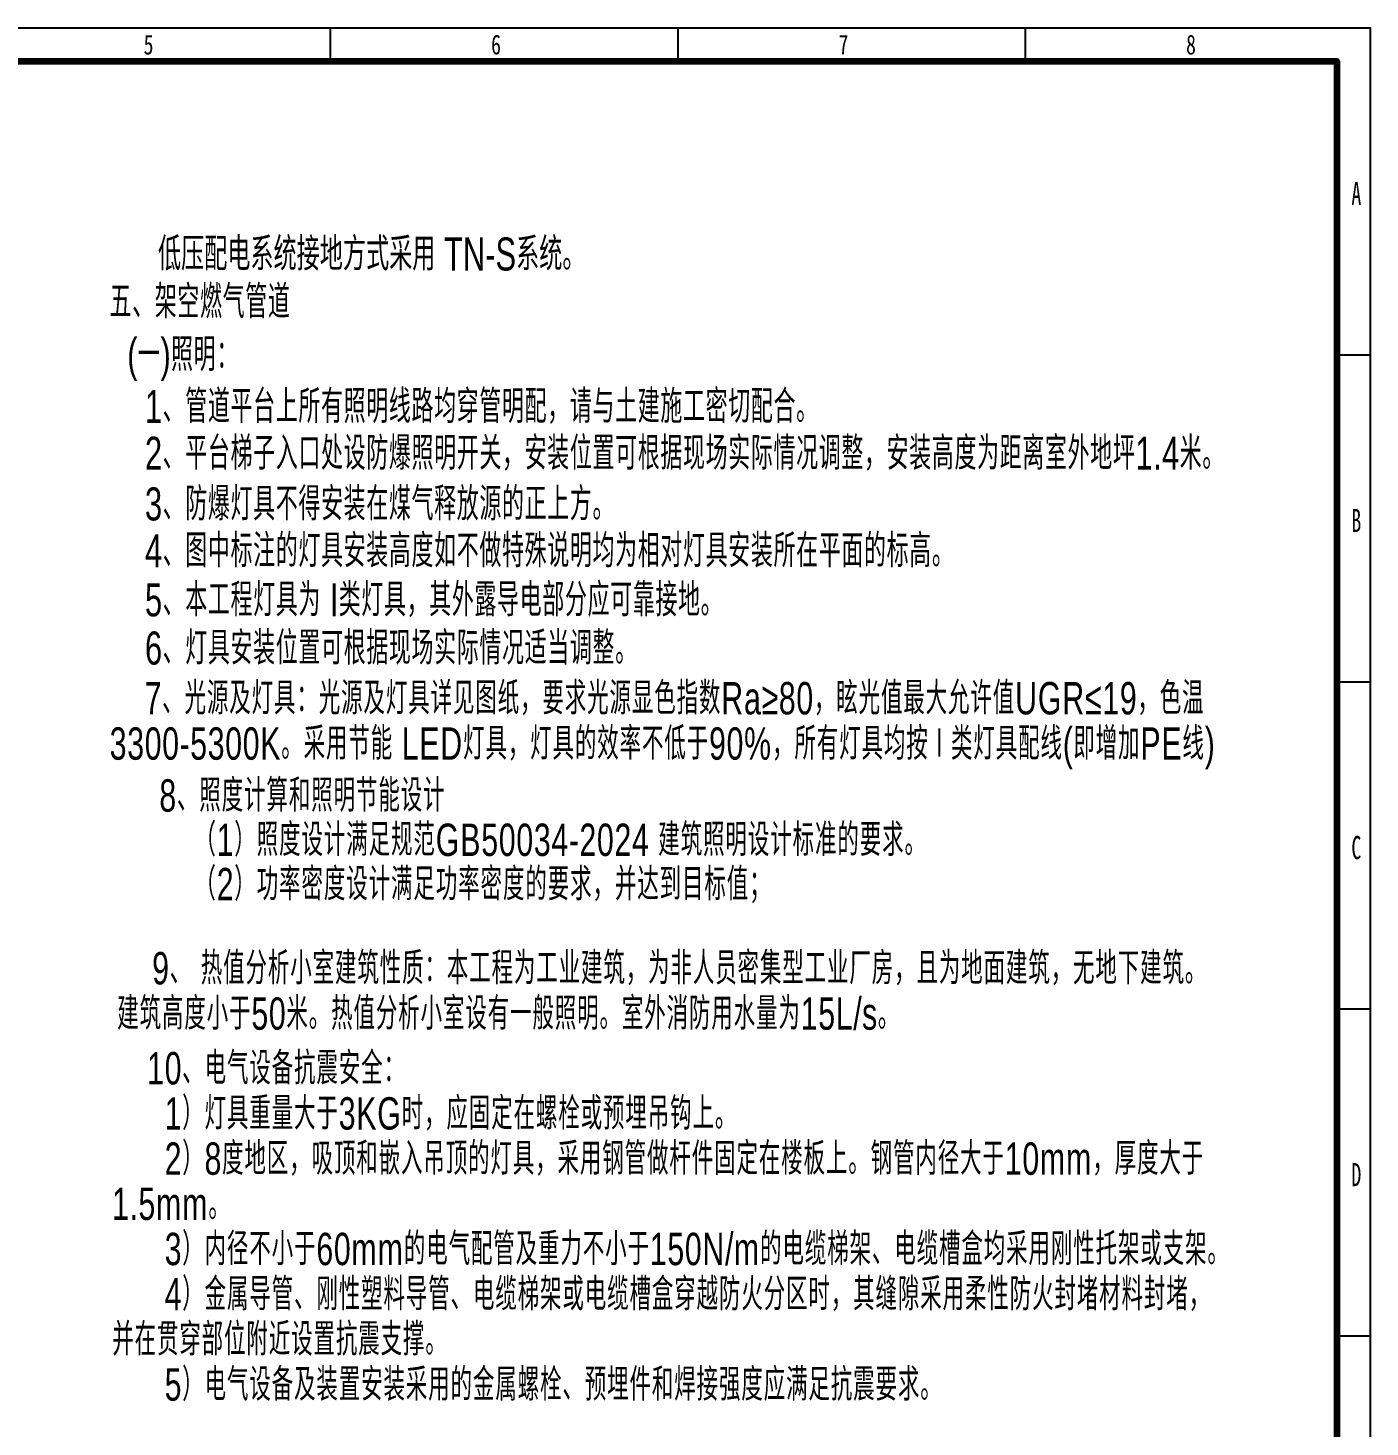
# Model space of a CAD drawing. Header units: millimetres. Extents: x -705761 to 1364679, y -410401 to 446404.
# Drawn here: x -626500 to -606185, y 294838 to 316014 of the extents above; entities that cross this region are included whole.
import ezdxf
from ezdxf.enums import TextEntityAlignment as Align

# ---------------------------------------------------------------- set-up
doc = ezdxf.new("R2010")
doc.units = ezdxf.units.MM
for name, color, linetype, lineweight in [('1111111111111111111111照明层', 7, 'Continuous', 0), ('图框', 7, 'Continuous', 13), ('层 1', 7, 'Continuous', 13), ('层1', 7, 'Continuous', 0)]:
    doc.layers.add(name, color=color, linetype=linetype, lineweight=lineweight)
doc.layers.add('TK', color=7, linetype='Continuous')
doc.layers.add('模板-签名-公用', color=3, linetype='Continuous')
doc.styles.add('NONE', font='BSDI_XW.shx', dxfattribs={"bigfont": 'BSDI_HZ.shx'})
doc.styles.add('Style-BSDI_XW-BSDI_HZ', font='BSDI_XW.shx', dxfattribs={"width": 0.7, "bigfont": 'BSDI_HZ.shx'})
doc.styles.add('Style-仿宋_GB2312', font='')
doc.styles.add('宋体', font='', dxfattribs={"width": 0.7, "height": 2.5})
doc.styles.add('宋体_1', font='', dxfattribs={"width": 0.7, "height": 2.386364})
doc.styles.add('首钢设计院H5', font='ROS.shx', dxfattribs={"width": 0.7, "height": 5, "bigfont": 'HzTXT.shx'})
doc.styles.get('Style-仿宋_GB2312').set_extended_font_data('仿宋_GB2312')
doc.styles.get('宋体').set_extended_font_data('SimSun')
doc.styles.get('宋体_1').set_extended_font_data('SimSun')

# ---------------------------------------------------------------- blocks, each defined once
blk = doc.blocks.new('BSIET_通用图框_A3_1')
at = {"layer": '图框', "color": 7, "linetype": 'Continuous', "lineweight": 25}
for p, q in [((-157.4, 297), (-157.4, 292)), ((-104.8, 297), (-104.8, 292)), ((-52.2, 297), (-52.2, 292)), ((0, 247.5), (-5, 247.5)), ((0, 198), (-5, 198)), ((0, 148.5), (-5, 148.5)), ((0, 99), (-5, 99))]:
    blk.add_line(p, q, dxfattribs=at)
at = {"layer": '图框', "lineweight": 25}
blk.add_lwpolyline([(-420, 297), (0, 297), (0, 0), (-420, 0)], close=True, dxfattribs=at)
at = {"layer": '图框', "lineweight": 100}
blk.add_lwpolyline([(-395, 292), (-5, 292), (-5, 5), (-395, 5)], close=True, dxfattribs=at)
at = {"layer": 'TK', "style": '宋体_1', "width": 0.7, "flags": 3}
for tag, p in [('LZCO_NGZBS-W50-H30-D10_T7', (-43.87, 279.75)), ('LZCO_NJN-W50-H30-D10_T7', (-42.73, 248.65))]:
    blk.add_attdef(tag, text='', height=3, dxfattribs=at).set_placement(p, align=Align.MIDDLE_CENTER)
at = {"layer": 'TK', "style": '宋体', "width": 0.7, "flags": 3}
for tag, p in [('LZHQ_N会签6_T6_H6', (-407.25, 57.08)), ('LZHQ_N会签5_T6_H6', (-407.25, 49.08)), ('LZHQ_N会签4_T6_H6', (-407.25, 41.08)), ('LZHQ_N会签3_T6_H6', (-407.25, 33.08)), ('LZHQ_N会签2_T6_H6', (-407.25, 25.08)), ('LZHQ_N会签1_T6_H6', (-407.25, 17.08))]:
    blk.add_attdef(tag, text='', height=2.5, dxfattribs=at).set_placement(p, align=Align.MIDDLE)
at = {"layer": '图框', "color": 7, "linetype": 'Continuous', "lineweight": 25, "style": 'Style-仿宋_GB2312'}
for s, height, width, p in [('5', 3, 0.733334, (-184.9, 294.49)), ('6', 3, 0.733334, (-132.3, 294.49)), ('7', 3, 0.733334, (-79.7, 294.49)), ('8', 3, 0.733334, (-27.1, 294.49)), ('A', 3.5, 0.628572, (-2.07, 271.95)), ('B', 3.5, 0.628572, (-2.07, 222.45)), ('C', 3.5, 0.628572, (-2.07, 172.95)), ('D', 3.5, 0.628572, (-2.07, 123.45))]:
    blk.add_text(s, height=height, dxfattribs=dict(at, width=width)).set_placement(p, align=Align.MIDDLE_CENTER)
at = {"layer": '模板-签名-公用', "style": '宋体', "width": 0.7, "flags": 3}
blk.add_attdef('LZFRAME', (-40.91, 2.06), '', height=3, dxfattribs=at)
at = {"layer": '模板-签名-公用', "style": '宋体', "width": 0.7}
blk.add_attdef('LZTQINS', text='', height=2, dxfattribs=at).set_placement((-5, 5), align=Align.MIDDLE)

msp = doc.modelspace()

# ---------------------------------------------------------------- block references
at = {"layer": '图框', "xscale": 100, "yscale": 100, "zscale": 100}
msp.add_blockref('BSIET_通用图框_A3_1', (-606184.58, 286313.64), dxfattribs=at)

# ---------------------------------------------------------------- texts
at = {"layer": '1111111111111111111111照明层', "color": 7, "linetype": 'Continuous', "lineweight": 13, "char_height": 490, "attachment_point": 1, "style": 'NONE'}
for s, insert, width, line_spacing_factor in [('\\H1x;\\W0.7;\\T1.039;    7、光源及灯具：光源及灯具详见图纸，要求光源显色指数Ra≥80，眩光值最大允许值UGR≤19，色温3300-5300K。采用节能 LED灯具，灯具的效率不低于90%，所有灯具均按Ⅰ类灯具配线(即增加PE线)\\P   \\P    ', (-625263.5, 306114.51, 25931494614.16), 17390.7868, 0.84), ('\\H1x;\\W0.7;\\T1.040;8、照度计算和照明节能设计\\P    （1）照度设计满足规范GB50034-2024 建筑照明设计标准的要求。\\P    （2）功率密度设计满足功率密度的要求，并达到目标值；', (-624511.66, 304642.23, 25931494614.16), 16466.2537, 0.82125), ('\\H1x;\\W0.7;\\T1.039;    9、 热值分析小室建筑性质：本工程为工业建筑，为非人员密集型工业厂房，且为地面建筑，无地下建筑。建筑高度小于50米。热值分析小室设有一般照明。室外消防用水量为15L/s。\\P  \\P', (-625149.83, 302027.71, 25931494614.16), 16466.2537, 0.84), ('\\H1x;\\W0.7;\\T1.039;    10、电气设备抗震安全：\\P      1）灯具重量大于3KG时，应固定在螺栓或预埋吊钩上。\\P      2）8度地区，吸顶和嵌入吊顶的灯具，采用钢管做杆件固定在楼板上。钢管内径大于10mm，厚度大于1.5mm。\\P      3）内径不小于60mm的电气配管及重力不小于150N/m的电缆梯架、电缆槽盒均采用刚性托架或支架。\\P      4）金属导管、刚性塑料导管、电缆梯架或电缆槽盒穿越防火分区时，其缝隙采用柔性防火封堵材料封堵，并在贯穿部位附近设置抗震支撑。\\P      5）电气设备及装置安装采用的金属螺栓、预埋件和焊接强度应满足抗震要求。\\P     ', (-625225.49, 300513.7, 25931494614.16), 16605.1357, 0.837115)]:
    msp.add_mtext(s, dxfattribs=dict(at, insert=insert, width=width, line_spacing_factor=line_spacing_factor))
at = {"layer": '层 1', "color": 7, "linetype": 'Continuous', "lineweight": 13, "char_height": 500, "attachment_point": 1, "line_spacing_factor": 0.72, "style": 'Style-BSDI_XW-BSDI_HZ'}
for s, insert in [('\\H1x;\\W0.7;\\T1.030;五、架空燃气管道', (-625265.33, 312120.14, -25931501213.04)), ('\\H1x;\\W0.7;\\T1.030;  (一)照明：', (-625265.33, 311321.02, -25931501213.04)), ('\\H1x;\\W0.7;\\T1.030;    1、管道平台上所有照明线路均穿管明配，请与土建施工密切配合。 ', (-625265.33, 310535.48, -25931501213.04)), ('\\H1x;\\W0.7;\\T1.030;    2、平台梯子入口处设防爆照明开关，安装位置可根据现场实际情况调整，安装高度为距离室外地坪1.4米。', (-625265.33, 309827.2, -25931501213.04)), ('\\H1x;\\W0.7;\\T1.030;    3、防爆灯具不得安装在煤气释放源的正上方。', (-625265.33, 309060.1, -25931501213.04)), ('\\H1x;\\W0.7;\\T1.030;    4、图中标注的灯具安装高度如不做特殊说明均为相对灯具安装所在平面的标高。', (-625265.33, 308351.89, -25931501213.04)), ('\\H1x;\\W0.7;\\T1.030;    5、本工程灯具为 I类灯具，其外露导电部分应可靠接地。', (-625265.33, 307608.28, -25931501213.04)), ('\\H1x;\\W0.7;\\T1.030;    6、灯具安装位置可根据现场实际情况适当调整。', (-625265.33, 306878.89, -25931501213.04))]:
    msp.add_mtext(s, dxfattribs=dict(at, insert=insert))
at = {"layer": '层1', "color": 7, "linetype": 'Continuous', "lineweight": 13, "insert": (-624532.85, 312589, -25931501213.04), "char_height": 500, "attachment_point": 4, "line_spacing_factor": 1.075276, "style": '首钢设计院H5'}
msp.add_mtext('\\H1x;\\W0.7;低压配电系统接地方式采用 TN-S系统。', dxfattribs=at)

doc.saveas('drawing.dxf')
